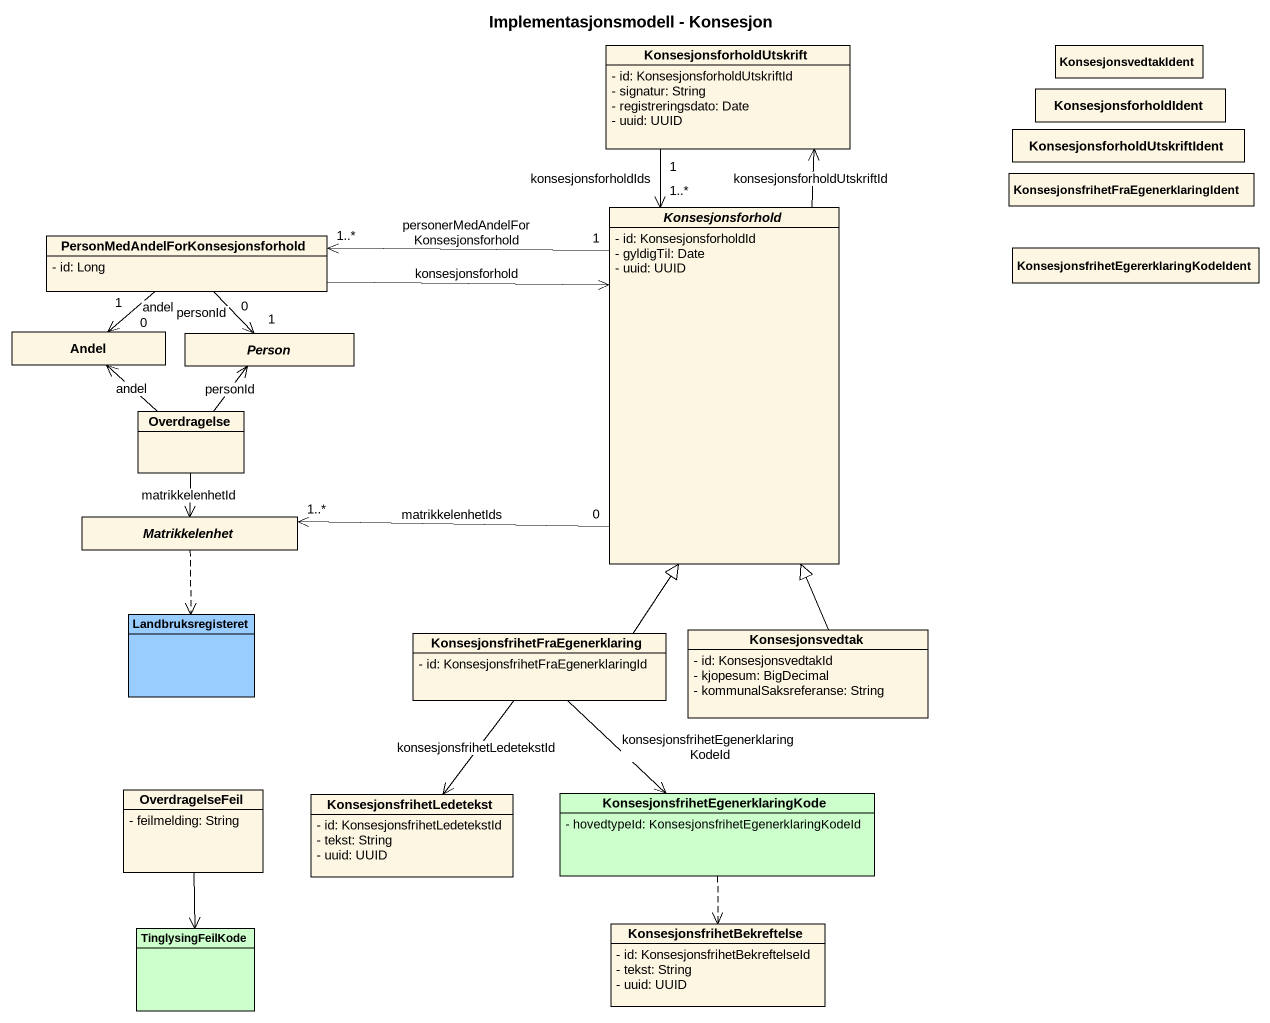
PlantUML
@startuml
title Implementasjonsmodell - Konsesjon
hide circle
hide empty members
skinparam classAttributeIconSize 0
class KonsesjonsforholdUtskrift {
  - id: KonsesjonsforholdUtskriftId
  - signatur: String
  - registreringsdato: Date
  - uuid: UUID
}
class KonsesjonsvedtakIdent
class "KonsesjonsforholdUtskriftIdent" as KonsesjonsforholdUtskriftIde
class KonsesjonsforholdIdent
class "KonsesjonsfrihetFraEgenerklaringIdent" as KonsesjonsfrihetFraEgenerkla
class "PersonMedAndelForKonsesjonsforhold" as PersonMedAndelForKonsesjonsf {
  - id: Long
}
abstract class Konsesjonsforhold {
  - id: KonsesjonsforholdId
  - gyldigTil: Date
  - uuid: UUID
}
class "KonsesjonsfrihetEgererklaringKodeIdent" as KonsesjonsfrihetEgererklarin
class Andel
abstract class "Person" as Person_
class Overdragelse
abstract class Matrikkelenhet
class Landbruksregisteret #99CCFF
class "KonsesjonsfrihetFraEgenerklaring" as KonsesjonsfrihetFraEgenerkla_2 {
  - id: KonsesjonsfrihetFraEgenerklaringId
}
class Konsesjonsvedtak {
  - id: KonsesjonsvedtakId
  - kjopesum: BigDecimal
  - kommunalSaksreferanse: String
}
class OverdragelseFeil {
  - feilmelding: String
}
class KonsesjonsfrihetLedetekst {
  - id: KonsesjonsfrihetLedetekstId
  - tekst: String
  - uuid: UUID
}
class "KonsesjonsfrihetEgenerklaringKode" as KonsesjonsfrihetEgenerklarin #CCFFCC {
  - hovedtypeId: KonsesjonsfrihetEgenerklaringKodeId
}
class TinglysingFeilKode #CCFFCC
class KonsesjonsfrihetBekreftelse {
  - id: KonsesjonsfrihetBekreftelseId
  - tekst: String
  - uuid: UUID
}
KonsesjonsforholdUtskrift "1" --> "1..*" Konsesjonsforhold : konsesjonsforholdIds
PersonMedAndelForKonsesjonsf -right-> Konsesjonsforhold : konsesjonsforhold
PersonMedAndelForKonsesjonsf "0" --> "1" Andel : andel
PersonMedAndelForKonsesjonsf "0" --> "1" Person_ : personId
Konsesjonsforhold -up-> KonsesjonsforholdUtskrift : konsesjonsforholdUtskriftId
Konsesjonsforhold "1" -left-> "1..*" PersonMedAndelForKonsesjonsf : personerMedAndelForKonsesjonsforhold
Konsesjonsforhold "0" -left-> "1..*" Matrikkelenhet : matrikkelenhetIds
Overdragelse -up-> Andel : andel
Overdragelse -up-> Person_ : personId
Overdragelse --> Matrikkelenhet : matrikkelenhetId
Matrikkelenhet ..> Landbruksregisteret
KonsesjonsfrihetFraEgenerkla_2 -up-|> Konsesjonsforhold
KonsesjonsfrihetFraEgenerkla_2 --> KonsesjonsfrihetLedetekst : konsesjonsfrihetLedetekstId
KonsesjonsfrihetFraEgenerkla_2 --> KonsesjonsfrihetEgenerklarin : konsesjonsfrihetEgenerklaringKodeId
Konsesjonsvedtak -up-|> Konsesjonsforhold
OverdragelseFeil --> TinglysingFeilKode
KonsesjonsfrihetEgenerklarin ..> KonsesjonsfrihetBekreftelse
@enduml
